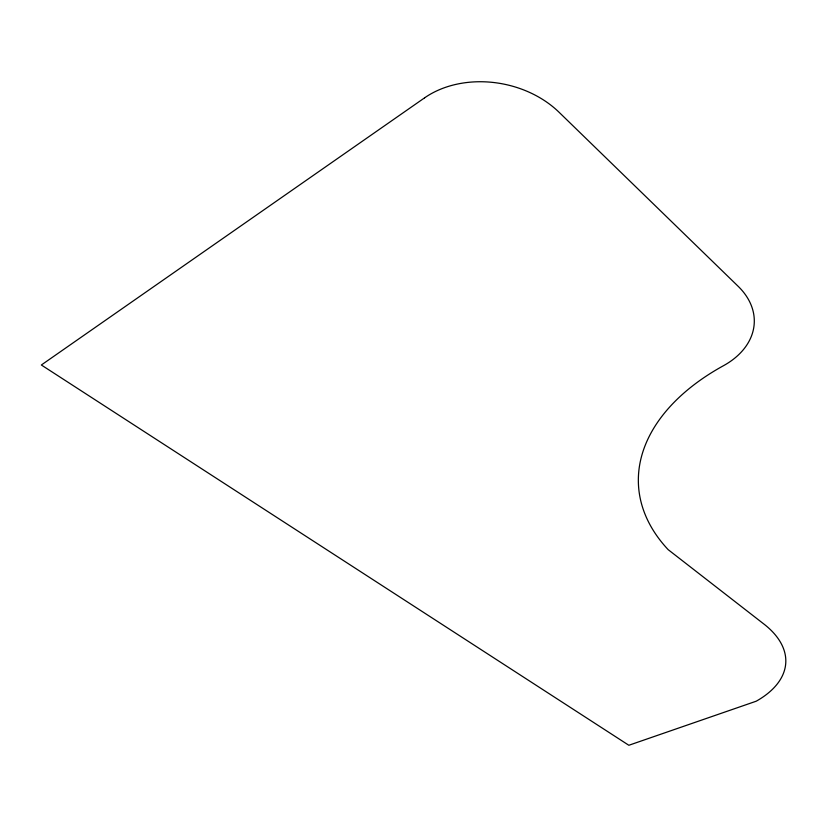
<?xml version="1.0" encoding="UTF-8"?>
<svg xmlns="http://www.w3.org/2000/svg" width="827" height="827" viewBox="0 0 827 827"><rect width="100%" height="100%" fill="white"/><g stroke="black" fill="none" stroke-linecap="round" stroke-linejoin="round"><path stroke-width="1.24" d="M424.592 97.844L41.35 364.996L628.84 745.272L756.198 701.213A117.589 62.128 2.8 0 0 763.032 623.372L668.144 549.635A240.399 145.883 -3.2 0 1 723.47 365.71A83.703 58.314 2 0 0 738.18 286.328L559.062 112.255A92.872 71.194 11.3 0 0 424.592 97.844"/></g></svg>
